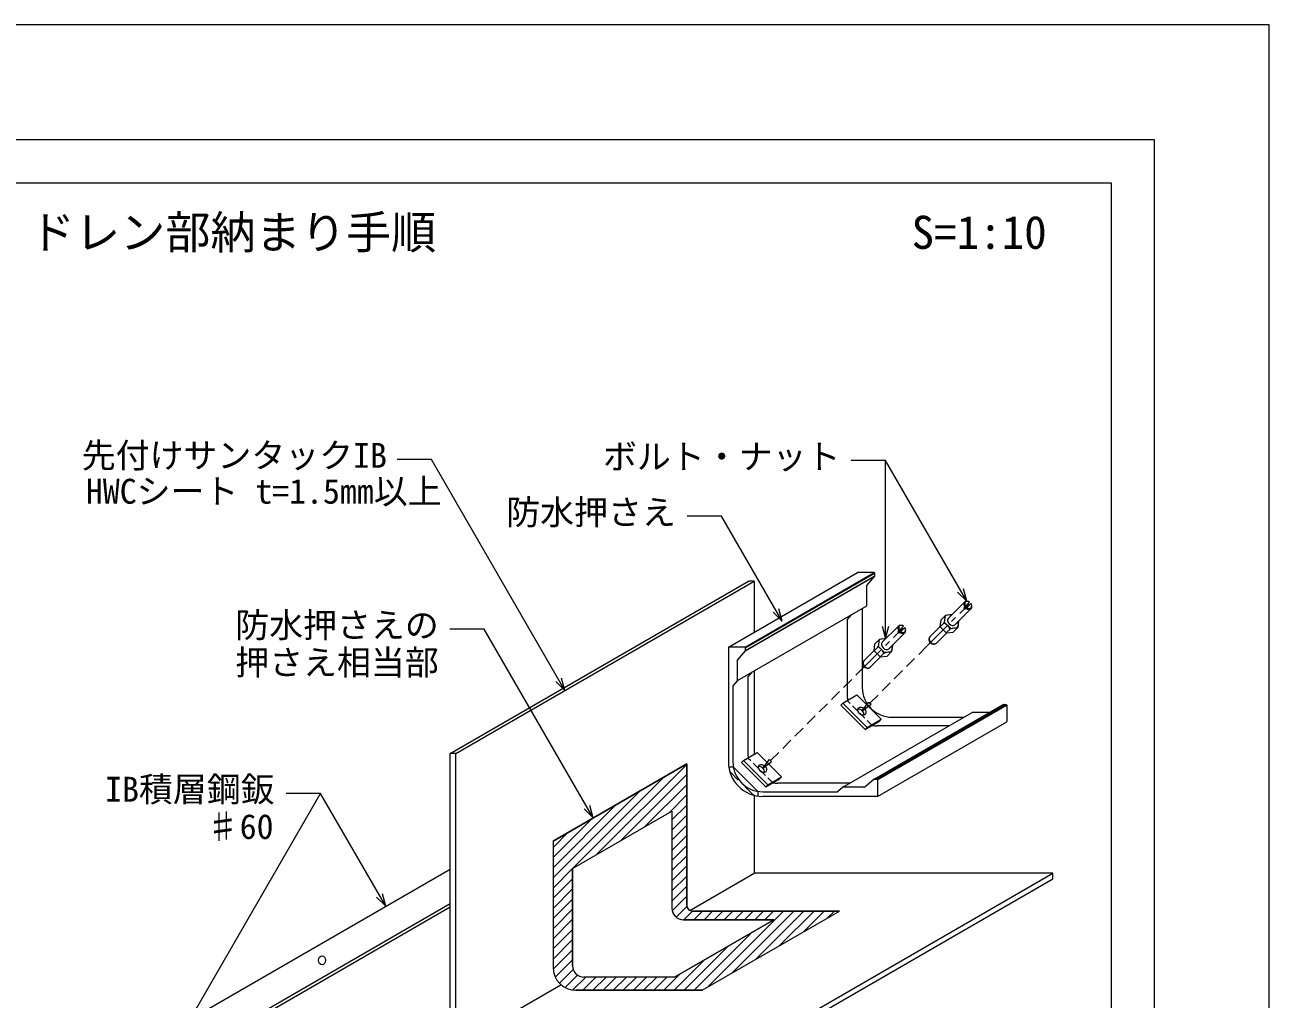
# Model space of a CAD drawing. Units: millimetres, scale not verified. Extents: x -840 to 840, y -594 to 594.
# Drawn here: x 406.4 to 840, y 254.5 to 594 of the extents above; entities that cross this region are included whole.
import ezdxf
from ezdxf.enums import TextEntityAlignment as Align

# ---------------------------------------------------------------- set-up
doc = ezdxf.new("R2010")
doc.units = ezdxf.units.MM
doc.header["$LTSCALE"] = 2
for name, pattern in [('CHAIN1', [8, 5, -1, 1, -1]), ('DASHED1', [1.8, 1.2, -0.6]), ('DASHED2', [3, 2, -1])]:
    doc.linetypes.add(name, pattern=pattern)
for name, color, linetype, lineweight in [('0-0_断熱材', 4, 'Continuous', 9), ('0-1_輪郭線', 2, 'Continuous', 9), ('0-2_図面枠', 7, 'Continuous', 9), ('0-3_文字', 5, 'Continuous', 9), ('0-5_0', 7, 'Continuous', 9), ('0-8_中心線', 2, 'CHAIN1', 9), ('0-9_躯体', 7, 'Continuous', 9), ('0-A_IBｼｰﾄ', 4, 'Continuous', 9), ('0-B_寸法線', 7, 'Continuous', 9), ('0-E_部材(積層鋼板)', 4, 'Continuous', 9), ('0-F_部材(ﾋﾞｽ類)', 7, 'Continuous', 9), ('1-0_部材(ﾄﾞﾚﾝ)', 4, 'Continuous', 9), ('1-4_破断線', 7, 'Continuous', 9)]:
    doc.layers.add(name, color=color, linetype=linetype, lineweight=lineweight)
doc.styles.add('ＭＳ ゴシック', font='')
doc.styles.get('ＭＳ ゴシック').set_extended_font_data('MS Gothic')

msp = doc.modelspace()

# ---------------------------------------------------------------- linework, layer by layer
at = {"layer": '0-0_断熱材', "color": 7, "linetype": 'DASHED2'}
for p, q in [((700.898, 357.645), (720.859, 377.605)), ((666.257, 337.645), (697.839, 369.227))]:
    msp.add_line(p, q, dxfattribs=at)
at = {"layer": '0-1_輪郭線'}
for points in [[(800, 554), (-800, 554), (-800, -554), (800, -554)], [(85, 539), (785, 539), (785, 89), (85, 89)]]:
    msp.add_lwpolyline(points, close=True, dxfattribs=at)
at = {"layer": '0-2_図面枠'}
msp.add_lwpolyline([(840, -594), (840, 594), (-840, 594), (-840, -594)], close=True, dxfattribs=at)
at = {"layer": '0-5_0'}
for p, q in [((725.35, 384.218), (726.905, 385.774)), ((729.027, 383.652), (727.471, 382.097)), ((702.33, 375.84), (703.886, 377.395)), ((706.007, 375.274), (704.452, 373.718))]:
    msp.add_line(p, q, dxfattribs=at)
at = {"layer": '0-8_中心線'}
for p, q in [((720.859, 377.605), (735.001, 391.748)), ((697.839, 369.227), (711.981, 383.369))]:
    msp.add_line(p, q, dxfattribs=at)
at = {"layer": '0-9_躯体'}
msp.add_line((458.004, 230.834), (554.596, 286.601), dxfattribs=at)
at = {"layer": '0-A_IBｼｰﾄ', "color": 7}
for p, q in [((554.596, 340.094), (658.519, 400.094)), ((556.596, 340.094), (660.519, 400.094)), ((660.519, 400.094), (658.519, 400.094)), ((660.519, 400.094), (660.519, 382.315)), ((660.519, 368.867), (660.519, 339.839)), ((554.596, 236.372), (554.596, 340.094)), ((556.596, 340.094), (554.596, 340.094)), ((660.519, 325.531), (660.519, 298.372)), ((638.095, 285.426), (660.519, 298.372)), ((764.617, 298.372), (660.519, 298.372)), ((660.694, 238.372), (764.617, 298.372)), ((660.694, 236.372), (764.617, 296.372)), ((764.617, 296.372), (764.617, 298.372)), ((556.596, 238.372), (593.213, 259.513))]:
    msp.add_line(p, q, dxfattribs=at)
msp.add_lwpolyline([(660.694, 238.372), (556.596, 238.372), (556.596, 340.094)], dxfattribs=at)
at = {"layer": '0-B_寸法線'}
for p, q in [((706.333, 380.112), (706.334, 442.142)), ((698.094, 354.841), (700.529, 358.014)), ((698.094, 354.841), (701.268, 357.276)), ((700.529, 358.014), (701.268, 357.276)), ((663.453, 334.841), (665.888, 338.014)), ((663.453, 334.841), (666.627, 337.276)), ((665.888, 338.014), (666.627, 337.276)), ((452.867, 228.264), (509.41, 326.201))]:
    msp.add_line(p, q, dxfattribs=at)
for points in [[(594.577, 362.022), (548.08, 442.558), (536.08, 442.558)], [(734.612, 393.162), (706.334, 442.142), (694.334, 442.142)], [(670.321, 386.184), (649.208, 422.754), (637.208, 422.754)], [(731.43, 396.344), (734.612, 393.162), (733.448, 397.508)], [(667.139, 389.366), (670.321, 386.184), (669.156, 390.531)], [(604.43, 317.651), (566.466, 383.409), (554.466, 383.409)], [(705.168, 384.457), (706.333, 380.111), (707.498, 384.457)], [(591.395, 365.204), (594.577, 362.022), (593.412, 366.369)], [(532.14, 286.832), (509.41, 326.201), (497.41, 326.201)], [(601.248, 320.833), (604.43, 317.651), (603.266, 321.998)], [(528.958, 290.014), (532.14, 286.832), (530.975, 291.179)]]:
    msp.add_lwpolyline(points, dxfattribs=at)
at = {"layer": '0-E_部材(積層鋼板)', "color": 7}
for p, q in [((446.548, 237.448), (554.596, 299.83)), ((446.548, 225.415), (554.596, 287.797))]:
    msp.add_line(p, q, dxfattribs=at)
msp.add_ellipse((509.965, 268.03), major_axis=(0, -1.6), ratio=0.75, dxfattribs=at)
at = {"layer": '0-F_部材(ﾋﾞｽ類)'}
for p, q in [((728.213, 387.222), (733.869, 392.879)), ((730.475, 384.959), (736.132, 390.616)), ((733.657, 390.828), (735.622, 392.793)), ((734.082, 390.404), (733.657, 390.828)), ((734.082, 390.404), (736.046, 392.369)), ((735.496, 391.818), (735.071, 392.243)), ((725.35, 384.218), (725.667, 386.656)), ((725.667, 386.656), (727.223, 388.212)), ((726.905, 385.774), (727.223, 388.212)), ((729.499, 388.508), (727.223, 388.212)), ((731.761, 386.245), (731.465, 383.969)), ((705.193, 378.844), (710.85, 384.501)), ((707.456, 376.581), (713.113, 382.238)), ((710.638, 382.45), (712.603, 384.415)), ((711.062, 382.026), (710.638, 382.45)), ((711.062, 382.026), (713.027, 383.991)), ((712.476, 383.44), (712.052, 383.864)), ((721.773, 380.782), (725.371, 384.38)), ((724.036, 378.52), (727.634, 382.118)), ((729.91, 382.414), (731.465, 383.969)), ((702.33, 375.84), (702.648, 378.278)), ((702.648, 378.278), (704.203, 379.834)), ((703.886, 377.395), (704.203, 379.834)), ((706.479, 380.13), (704.203, 379.834)), ((708.742, 377.867), (708.446, 375.591)), ((721.511, 380.276), (721.455, 379.984)), ((723.529, 378.258), (723.238, 378.202)), ((698.753, 372.404), (702.352, 376.002)), ((701.016, 370.141), (704.614, 373.739)), ((706.89, 374.035), (708.446, 375.591)), ((698.492, 371.897), (698.436, 371.606)), ((700.51, 369.88), (700.218, 369.824))]:
    msp.add_line(p, q, dxfattribs=at)
for points in [[(725.35, 384.218), (727.471, 382.097), (729.91, 382.414)], [(726.905, 385.774), (729.027, 383.652), (731.465, 383.969)], [(703.886, 377.395), (706.007, 375.274), (708.446, 375.591)], [(702.33, 375.84), (704.452, 373.718), (706.89, 374.035)]]:
    msp.add_lwpolyline(points, dxfattribs=at)
for centre, radius, start, end in [((724.034, 387.067), 3.031, 328.65364, 346.58562), ((728.516, 385.341), 3.031, 103.41438, 121.34636), ((724.034, 387.067), 3.031, 358.59256, 16.52453), ((728.516, 385.341), 3.031, 75.64915, 91.40744), ((728.594, 385.263), 3.031, 358.59256, 14.35085), ((725.836, 382.583), 3.013, 45, 74.86283), ((725.836, 382.583), 3.013, 15.13717, 45), ((730.32, 380.781), 3.031, 103.41438, 121.34636), ((730.32, 380.781), 3.031, 73.47547, 91.40744), ((728.594, 385.263), 3.031, 328.65364, 346.58562), ((701.015, 378.689), 3.031, 328.65364, 346.58562), ((705.497, 376.963), 3.031, 103.41438, 121.34636), ((701.015, 378.689), 3.031, 358.59256, 16.52453), ((705.497, 376.963), 3.031, 75.64915, 91.40744), ((705.575, 376.885), 3.031, 358.59256, 14.35085), ((702.817, 374.204), 3.013, 45, 74.86283), ((702.817, 374.204), 3.013, 15.13717, 45), ((707.301, 372.403), 3.031, 103.41438, 121.34636), ((707.301, 372.403), 3.031, 73.47547, 91.40744), ((705.575, 376.885), 3.031, 328.65364, 346.58562)]:
    msp.add_arc(centre, radius, start, end, dxfattribs=at)
for centre, major_axis, ratio, start_param, end_param in [((735.001, 391.748), (1.131, -1.131), 0.75, 1.7594127, 4.5237726), ((735.142, 391.889), (0.99, -0.99), 0.714286, 1.7867568, 4.4964285), ((735.001, 391.748), (1.131, -1.131), 0.75, 4.9010054, 7.6653652), ((735.142, 391.889), (0.99, -0.99), 0.714286, 4.9283495, 7.6380211), ((729.344, 386.091), (1.131, -1.131), 0.75, 3.1415927, 6.2831853), ((711.981, 383.369), (1.131, -1.131), 0.75, 1.7594127, 4.5237726), ((712.123, 383.511), (0.99, -0.99), 0.714286, 1.7867568, 4.4964285), ((711.981, 383.369), (1.131, -1.131), 0.75, 4.9010054, 7.6653652), ((712.123, 383.511), (0.99, -0.99), 0.714286, 4.9283495, 7.6380211), ((706.325, 377.712), (1.131, -1.131), 0.75, 3.1415927, 6.2831853), ((722.654, 379.401), (0.99, -0.99), 0.714286, 3.5919658, 5.8328122), ((722.904, 379.651), (1.131, -1.131), 0.75, 3.1415927, 6.2831853), ((699.635, 371.023), (0.99, -0.99), 0.714286, 3.5919658, 5.8328122), ((699.885, 371.273), (1.131, -1.131), 0.75, 3.1415927, 6.2831853)]:
    msp.add_ellipse(centre, major_axis=major_axis, ratio=ratio, start_param=start_param, end_param=end_param, dxfattribs=at)
at = {"layer": '1-0_部材(ﾄﾞﾚﾝ)', "color": 6}
for p, q in [((651.556, 377.14), (696.59, 403.14)), ((657.356, 377.14), (702.39, 403.14)), ((657.509, 375.885), (702.542, 401.885)), ((657.556, 376.94), (702.59, 402.94)), ((657.556, 376.014), (702.59, 402.014)), ((702.39, 403.14), (696.59, 403.14)), ((699.79, 398.631), (702.543, 401.885)), ((702.59, 402.014), (702.59, 402.94)), ((699.79, 391.54), (699.79, 398.631)), ((654.757, 365.54), (699.79, 391.54)), ((698.19, 390.617), (698.19, 363.141)), ((692.994, 386.628), (694.594, 388.534)), ((692.994, 386.628), (692.994, 360.141)), ((657.356, 377.14), (651.556, 377.14)), ((651.556, 377.14), (651.556, 337.14)), ((654.757, 372.631), (657.509, 375.885)), ((657.556, 376.014), (657.556, 376.94)), ((654.757, 365.54), (654.757, 372.631)), ((654.757, 365.54), (653.157, 363.634)), ((658.353, 366.634), (659.953, 368.54)), ((658.353, 366.634), (658.353, 340.14)), ((653.157, 363.634), (653.157, 337.141)), ((691.427, 357.684), (696.276, 360.484)), ((704.762, 351.998), (696.276, 360.484)), ((690.72, 356.976), (691.427, 357.684)), ((699.205, 348.491), (690.72, 356.976)), ((699.912, 349.198), (691.427, 357.684)), ((702.33, 331.114), (747.363, 357.114)), ((702.43, 331.141), (747.463, 357.141)), ((703.357, 331.141), (748.39, 357.141)), ((703.557, 330.941), (748.59, 356.941)), ((747.463, 357.141), (748.39, 357.141)), ((748.59, 356.941), (748.59, 351.14)), ((691.463, 328.341), (736.497, 354.341)), ((699.205, 348.491), (704.055, 351.291)), ((699.912, 349.198), (704.762, 351.998)), ((704.055, 351.291), (704.762, 351.998)), ((708.59, 352.741), (733.725, 352.741)), ((742.56, 354.341), (736.497, 354.341)), ((699.205, 348.491), (699.912, 349.198)), ((728.529, 349.741), (703.394, 349.741)), ((703.557, 325.14), (748.59, 351.14)), ((656.786, 337.684), (661.635, 340.484)), ((653.307, 335.376), (651.687, 335.376)), ((661.793, 326.891), (653.307, 335.376)), ((655.004, 330.851), (652.247, 333.609)), ((664.564, 328.491), (669.414, 331.291)), ((665.271, 329.198), (670.121, 331.998)), ((693.888, 329.74), (668.753, 329.74)), ((699.271, 328.53), (702.301, 331.093)), ((702.43, 331.141), (703.357, 331.141)), ((703.557, 330.941), (703.557, 325.14)), ((660.025, 325.831), (657.267, 328.588)), ((661.792, 326.891), (661.792, 325.271)), ((663.557, 326.741), (689.557, 326.741)), ((691.463, 328.341), (689.557, 326.741)), ((698.754, 328.341), (691.463, 328.341)), ((703.557, 325.14), (663.556, 325.14))]:
    msp.add_line(p, q, dxfattribs=at)
at = {"layer": '1-0_部材(ﾄﾞﾚﾝ)', "color": 6, "linetype": 'DASHED1'}
for p, q in [((701.63, 349.891), (693.144, 358.376)), ((666.989, 329.891), (658.503, 338.376))]:
    msp.add_line(p, q, dxfattribs=at)
at = {"layer": '1-0_部材(ﾄﾞﾚﾝ)', "color": 6}
for points in [[(669.414, 331.291), (670.121, 331.998), (661.635, 340.484)], [(664.564, 328.491), (656.079, 336.976), (656.786, 337.684)], [(664.564, 328.491), (665.271, 329.198), (656.786, 337.684)]]:
    msp.add_lwpolyline(points, dxfattribs=at)
for centre, radius, start, end in [((702.39, 402.94), 0.2, 0, 90), ((702.39, 402.014), 0.2, 319.76698, 0), ((657.356, 376.94), 0.2, 0, 90), ((657.356, 376.014), 0.2, 319.76698, 0), ((703.394, 360.141), 10.4, 180, 188.23838), ((708.59, 363.141), 10.4, 180, 270), ((747.463, 356.941), 0.2, 90, 120), ((748.39, 356.941), 0.2, 0, 90), ((703.394, 360.141), 10.4, 260.23453, 270), ((668.753, 340.14), 10.4, 180, 188.2384), ((663.556, 337.14), 12, 180, 270), ((653.095, 334.457), 1.2, 194.38683, 225.00034), ((663.557, 337.141), 10.4, 180, 270), ((668.753, 340.14), 10.4, 260.23456, 270), ((702.43, 330.941), 0.2, 90, 130.23669), ((703.357, 330.941), 0.2, 0, 90), ((660.873, 326.679), 1.2, 224.99919, 255.6127), ((698.754, 329.141), 0.8, 270, 310.23649)]:
    msp.add_arc(centre, radius, start, end, dxfattribs=at)
for centre in [(698.094, 354.841), (663.453, 334.841)]:
    msp.add_ellipse(centre, major_axis=(1.131, -1.131), ratio=0.75, dxfattribs=at)
for centre in [(697.387, 354.134), (662.746, 334.134)]:
    msp.add_ellipse(centre, major_axis=(1.131, -1.131), ratio=0.75, start_param=0.4297754, end_param=2.7118172, dxfattribs=at)
at = {"layer": '1-4_破断線'}
for p, q in [((590.437, 309.572), (637.07, 336.496)), ((605.765, 304.974), (637.07, 336.279)), ((637.07, 336.496), (637.07, 287.172)), ((597.4, 300.144), (629.217, 331.961)), ((614.13, 309.804), (637.07, 332.744)), ((590.437, 296.717), (620.852, 327.132)), ((622.495, 314.633), (637.07, 329.208)), ((630.86, 319.463), (637.07, 325.673)), ((590.437, 300.253), (612.486, 322.302)), ((631.874, 316.941), (637.07, 322.137)), ((590.437, 303.788), (604.121, 317.473)), ((597.233, 300.048), (631.874, 320.048)), ((631.874, 320.048), (631.874, 286.172)), ((631.874, 320.048), (631.874, 286.172)), ((631.874, 313.406), (637.07, 318.602)), ((590.437, 307.324), (595.756, 312.643)), ((631.874, 309.87), (637.07, 315.066)), ((590.437, 309.572), (590.437, 265.572)), ((631.874, 306.334), (637.07, 311.531)), ((631.874, 302.799), (637.07, 307.995)), ((631.874, 299.263), (637.07, 304.46)), ((590.437, 293.181), (597.233, 299.978)), ((597.233, 300.048), (597.233, 266.172)), ((631.874, 295.728), (637.07, 300.924)), ((590.437, 289.646), (597.233, 296.442)), ((631.874, 292.192), (637.07, 297.388)), ((590.437, 286.11), (597.233, 292.907)), ((631.874, 288.657), (637.07, 293.853)), ((590.437, 282.575), (597.233, 289.371)), ((631.996, 285.243), (637.07, 290.317)), ((633.368, 283.079), (637.105, 286.817)), ((590.437, 279.039), (597.233, 285.836)), ((590.437, 275.504), (597.233, 282.3)), ((632.769, 262.172), (667.41, 282.172)), ((667.41, 282.172), (635.874, 282.172)), ((635.996, 282.172), (639.002, 285.179)), ((639.07, 285.172), (690.241, 285.172)), ((639.531, 282.172), (642.531, 285.172)), ((642.437, 257.572), (690.241, 285.172)), ((643.067, 282.172), (646.067, 285.172)), ((644.279, 258.635), (670.816, 285.172)), ((646.602, 282.172), (649.602, 285.172)), ((650.138, 282.172), (653.138, 285.172)), ((652.644, 263.465), (674.351, 285.172)), ((653.673, 282.172), (656.673, 285.172)), ((657.209, 282.172), (660.209, 285.172)), ((660.744, 282.172), (663.744, 285.172)), ((661.009, 268.295), (677.887, 285.172)), ((664.28, 282.172), (667.28, 285.172)), ((669.375, 273.124), (681.422, 285.172)), ((677.74, 277.954), (684.958, 285.172)), ((686.105, 282.784), (688.493, 285.172)), ((590.437, 271.968), (597.233, 278.764)), ((639.68, 257.572), (660.005, 277.897)), ((590.437, 268.433), (597.233, 275.229)), ((590.497, 264.958), (597.233, 271.693)), ((636.144, 257.572), (651.64, 273.067)), ((591.234, 262.159), (597.233, 268.158)), ((592.665, 260.055), (597.471, 264.86)), ((632.609, 257.572), (643.275, 268.238)), ((594.692, 258.546), (599.001, 262.854)), ((597.36, 257.678), (601.854, 262.172)), ((600.789, 257.572), (605.389, 262.172)), ((632.769, 262.172), (601.233, 262.172)), ((604.325, 257.572), (608.925, 262.172)), ((607.86, 257.572), (612.46, 262.172)), ((611.396, 257.572), (615.996, 262.172)), ((614.931, 257.572), (619.531, 262.172)), ((618.467, 257.572), (623.067, 262.172)), ((622.002, 257.572), (626.602, 262.172)), ((625.538, 257.572), (630.138, 262.172)), ((629.073, 257.572), (634.909, 263.408)), ((598.437, 257.572), (642.437, 257.572)), ((642.437, 257.572), (598.437, 257.572))]:
    msp.add_line(p, q, dxfattribs=at)
for points in [[(637.07, 287.172), (637.07, 336.496), (590.437, 309.572), (590.437, 265.572)], [(597.233, 266.172), (597.233, 300.048), (631.874, 320.048)], [(635.874, 282.172), (667.41, 282.172), (632.769, 262.172), (601.233, 262.172)], [(642.437, 257.572), (690.241, 285.172), (639.07, 285.172)]]:
    msp.add_lwpolyline(points, dxfattribs=at)
for centre, radius in [((639.07, 287.172), 2), ((639.07, 287.172), 2), ((635.874, 286.172), 4), ((635.874, 286.172), 4), ((598.437, 265.572), 8), ((598.437, 265.572), 8), ((601.233, 266.172), 4), ((601.233, 266.172), 4)]:
    msp.add_arc(centre, radius, 180, 270, dxfattribs=at)

# ---------------------------------------------------------------- texts
at = {"layer": '0-3_文字', "color": 7, "style": 'ＭＳ ゴシック'}
for s, height, p in [('ドレン部納まり手順', 11.54, (408.096, 512.493)), ('S=1:10', 11.54, (715.396, 512.475)), ('先付けサンタックIB', 8.666, (426.2, 437.054)), ('ボルト・ナット', 8.666, (607.863, 436.638)), ('HWCシート t=1.5㎜以上', 8.666, (427.643, 424.554)), ('防水押さえ', 8.666, (574.145, 417.25)), ('防水押さえの', 8.666, (479.699, 377.905)), ('押さえ相当部', 8.666, (479.699, 364.905)), ('IB積層鋼鈑', 8.666, (434.348, 320.697)), ('♯60', 8.666, (469.461, 307.697))]:
    msp.add_text(s, height=height, dxfattribs=at).set_placement(p, align=Align.BOTTOM_LEFT)

doc.saveas('drawing.dxf')
